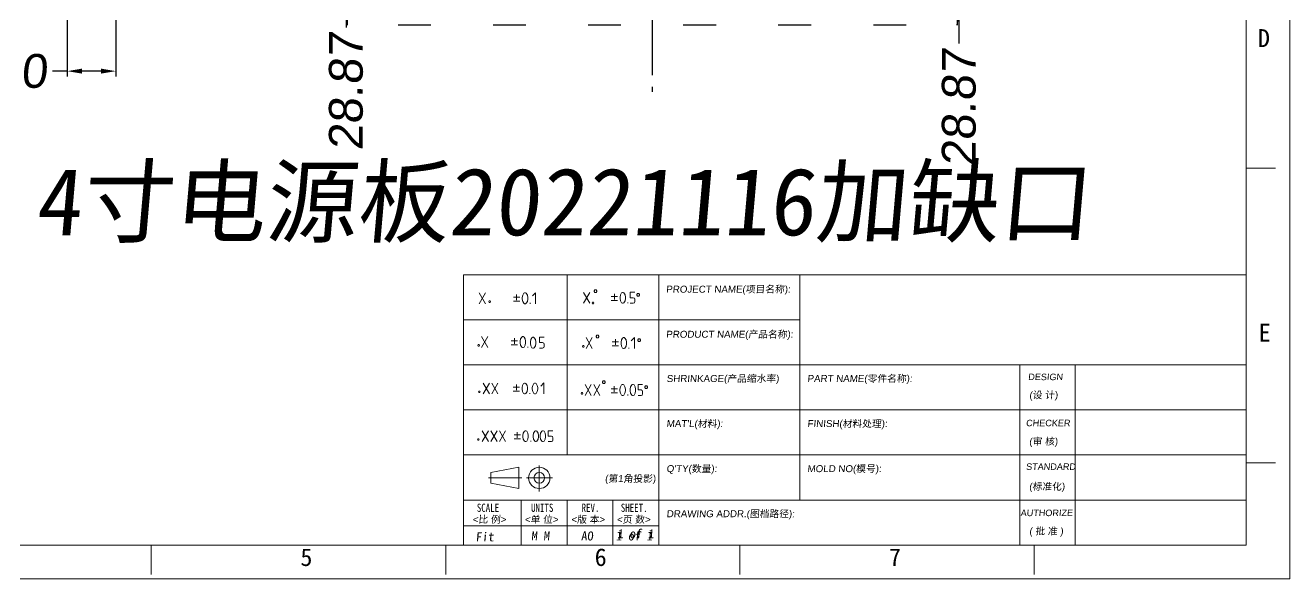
# Model space of a CAD drawing. Extents: x -144 to 4730, y -3845 to 502.
# Drawn here: x 1042.2 to 1161.9, y -3281.2 to -3228.9 of the extents above; entities that cross this region are included whole.
import ezdxf

# ---------------------------------------------------------------- set-up
doc = ezdxf.new("R2010")
doc.units = 0
doc.header["$LTSCALE"] = 15
doc.header["$MEASUREMENT"] = 0
doc.linetypes.add('CENTER', pattern=[0.6, 0.375, -0.075, 0.075, -0.075])
doc.layers.get('0').update_dxf_attribs({"linetype": 'CONTINUOUS'})
doc.layers.get('Defpoints').update_dxf_attribs({"linetype": 'CONTINUOUS'})
doc.layers.add('ce', color=1, linetype='CENTER', lineweight=5)
doc.layers.add('轮廊线', color=7, linetype='CONTINUOUS', lineweight=13)
doc.styles.get("Standard").update_dxf_attribs({"font": 'txt', "width": 0.8})
doc.styles.add('文字', font='宋体.ttf', dxfattribs={"oblique": 5})
doc.styles.add('标准', font='arial.ttf', dxfattribs={"oblique": 5})
doc.dimstyles.new('MSTD', dxfattribs={"dimtxt": 3.2, "dimasz": 1.4, "dimexe": 0.5, "dimexo": 0.5, "dimgap": 0.5, "dimtad": 0, "dimzin": 1, "dimdsep": 46, "dimtxsty": '标准', "dimcen": 0, "dimclrd": 5, "dimclre": 5, "dimclrt": 3, "dimadec": 1, "dimazin": 2, "dimtfac": 0.5, "dimtmove": 0, "dimatfit": 3, "dimfxl": 0, "dimlwd": -1, "dimarcsym": 0})

# ---------------------------------------------------------------- blocks, each defined once
blk = doc.blocks.new('A4h')
at = {"layer": '轮廊线', "color": 7, "lineweight": 13}
for p, q in [((0, 0), (0, 175.72)), ((-4.81, 3.71), (-4.81, 172.01)), ((-4.81, 45.32), (-1.56, 45.32)), ((-4.81, 37.06), (-4.81, 33.16)), ((-4.81, 12.8), (-1.56, 12.8)), ((-252.81, 3.71), (-4.81, 3.71)), ((-125.77, 3.71), (-125.77, 0.45)), ((-93.25, 3.71), (-93.25, 0.45)), ((-60.74, 3.71), (-60.74, 0.45)), ((-28.22, 3.71), (-28.22, 0.45)), ((0, 0), (-257.52, 0))]:
    blk.add_line(p, q, dxfattribs=at)
at = {"layer": '轮廊线', "color": 7}
for s, height, p in [('D', 1.98, (-3.53, 58.67)), ('E', 1.98, (-3.44, 26.16)), ('5', 1.95, (-109.3, 1.4)), ('6', 1.95, (-76.79, 1.4)), ('7', 1.95, (-44.27, 1.4))]:
    blk.add_text(s, height=height, dxfattribs=at).set_placement(p)
blk = doc.blocks.new('*D31')
at = {"color": 5, "lineweight": -2}
for p, q in [((1050.73, -3225.87), (1050.73, -3233.7)), ((1046.13, -3228.35), (1046.13, -3233.7))]:
    blk.add_line(p, q, dxfattribs=at)
at = {"color": 5}
for p, q in [((1046.13, -3233.2), (1044.73, -3233.2)), ((1049.33, -3233.2), (1047.53, -3233.2))]:
    blk.add_line(p, q, dxfattribs=at)
for points in [[(1047.53, -3232.96), (1047.53, -3233.43), (1046.13, -3233.2)], [(1049.33, -3232.96), (1049.33, -3233.43), (1050.73, -3233.2)]]:
    blk.add_solid(points, dxfattribs=at)
at = {"layer": 'Defpoints', "color": 0}
for p in [(1050.73, -3225.37), (1046.13, -3227.85), (1046.13, -3233.2)]:
    blk.add_point(p, dxfattribs=at)
at = {"color": 3, "insert": (1039.87, -3233.2), "char_height": 3.2, "attachment_point": 5, "style": '标准'}
blk.add_mtext('4.60', dxfattribs=at)
blk = doc.blocks.new('*D37')
at = {"color": 5, "lineweight": -2}
for p, q in [((1130.38, -3226.54), (1130.38, -3228.84)), ((1130.38, -3228.84), (1130.56, -3227.79)), ((1130.56, -3227.79), (1130.56, -3230.59))]:
    blk.add_line(p, q, dxfattribs=at)
at = {"layer": 'Defpoints', "color": 0}
for p in [(1101.51, -3199.73), (1130.38, -3226.04), (1130.56, -3230.59)]:
    blk.add_point(p, dxfattribs=at)
at = {"color": 3, "insert": (1130.56, -3236.67), "char_height": 3.2, "attachment_point": 5, "rotation": 90, "style": '标准'}
blk.add_mtext('28.87', dxfattribs=at)
blk = doc.blocks.new('*D38')
at = {"color": 5, "lineweight": -2}
for p, q in [((1072.64, -3228.84), (1072.53, -3226.26)), ((1072.53, -3226.26), (1072.53, -3229.06)), ((1072.64, -3226.54), (1072.64, -3228.84))]:
    blk.add_line(p, q, dxfattribs=at)
at = {"layer": 'Defpoints', "color": 0}
for p in [(1101.51, -3199.73), (1072.64, -3226.04), (1072.53, -3229.06)]:
    blk.add_point(p, dxfattribs=at)
at = {"color": 3, "insert": (1072.53, -3235.13), "char_height": 3.2, "attachment_point": 5, "rotation": 90, "style": '标准'}
blk.add_mtext('28.87', dxfattribs=at)

msp = doc.modelspace()

# ---------------------------------------------------------------- linework, layer by layer
at = {"color": 1, "linetype": 'CENTER'}
msp.add_line((1101.506, -3164.943), (1101.506, -3235.146), dxfattribs=at)
at = {"color": 7, "linetype": 'Continuous'}
for p, q in [((1080.555, -3228.863), (1077.455, -3228.863)), ((1089.555, -3228.863), (1086.455, -3228.863)), ((1098.555, -3228.863), (1095.455, -3228.863)), ((1107.555, -3228.863), (1104.455, -3228.863)), ((1116.555, -3228.863), (1113.455, -3228.863)), ((1125.555, -3228.863), (1122.455, -3228.863))]:
    msp.add_line(p, q, dxfattribs=at)
at = {"layer": 'ce', "lineweight": 0}
for p, q in [((1090.826, -3272.957), (1090.826, -3270.499)), ((1090.826, -3272.957), (1090.826, -3270.499)), ((1086.005, -3271.664), (1089.164, -3271.664)), ((1086.005, -3271.664), (1089.164, -3271.664)), ((1089.616, -3271.664), (1092.083, -3271.664)), ((1089.616, -3271.664), (1092.083, -3271.664))]:
    msp.add_line(p, q, dxfattribs=at)
at = {"layer": '轮廊线', "color": 7, "linetype": 'Continuous', "lineweight": 9}
for p, q in [((1083.66, -3252.449), (1083.66, -3278.024)), ((1083.66, -3252.449), (1157.748, -3252.449)), ((1083.66, -3252.449), (1083.66, -3278.024)), ((1083.66, -3252.449), (1157.748, -3252.449)), ((1093.449, -3252.449), (1093.449, -3269.499)), ((1093.449, -3252.449), (1093.449, -3269.499)), ((1102.154, -3252.449), (1102.154, -3278.024)), ((1102.154, -3252.449), (1102.154, -3278.024)), ((1115.491, -3252.449), (1115.491, -3273.761)), ((1115.491, -3252.449), (1115.491, -3273.761)), ((1083.66, -3256.711), (1115.491, -3256.711)), ((1083.66, -3256.711), (1115.491, -3256.711)), ((1083.66, -3260.974), (1157.748, -3260.974)), ((1083.66, -3260.974), (1157.748, -3260.974)), ((1136.325, -3260.974), (1136.325, -3278.024)), ((1136.325, -3260.974), (1136.325, -3278.024)), ((1141.563, -3260.974), (1141.563, -3278.024)), ((1141.563, -3260.974), (1141.563, -3278.024)), ((1083.66, -3265.236), (1157.748, -3265.236)), ((1083.66, -3265.236), (1157.748, -3265.236)), ((1083.66, -3269.499), (1157.748, -3269.499)), ((1083.66, -3269.499), (1157.748, -3269.499)), ((1088.896, -3270.655), (1086.226, -3271.16)), ((1088.896, -3270.655), (1086.226, -3271.16)), ((1086.226, -3271.16), (1086.226, -3271.664)), ((1086.226, -3271.16), (1086.226, -3271.664)), ((1086.226, -3272.169), (1086.226, -3271.664)), ((1086.226, -3272.169), (1086.226, -3271.664)), ((1088.896, -3270.655), (1088.896, -3271.664)), ((1088.896, -3270.655), (1088.896, -3271.664)), ((1088.896, -3272.674), (1088.896, -3271.664)), ((1088.896, -3272.674), (1088.896, -3271.664)), ((1088.896, -3272.674), (1086.226, -3272.169)), ((1088.896, -3272.674), (1086.226, -3272.169)), ((1083.66, -3273.761), (1157.748, -3273.761)), ((1083.66, -3273.761), (1157.748, -3273.761)), ((1089.096, -3273.761), (1089.096, -3278.024)), ((1089.096, -3273.761), (1089.096, -3278.024)), ((1093.449, -3273.761), (1093.449, -3278.024)), ((1093.449, -3273.761), (1093.449, -3278.024)), ((1097.802, -3273.761), (1097.802, -3278.024)), ((1097.802, -3273.761), (1097.802, -3278.024)), ((1102.154, -3276.2), (1083.66, -3276.2)), ((1102.154, -3276.2), (1083.66, -3276.2))]:
    msp.add_line(p, q, dxfattribs=at)
at = {"layer": '轮廊线', "color": 3, "lineweight": 9}
for p, q in [((1085.133, -3254.169), (1085.717, -3255.193)), ((1085.133, -3255.193), (1085.717, -3254.169)), ((1085.133, -3254.169), (1085.717, -3255.193)), ((1085.133, -3255.193), (1085.717, -3254.169)), ((1086.041, -3254.988), (1086.073, -3254.925)), ((1086.041, -3254.988), (1086.073, -3254.925)), ((1086.073, -3254.925), (1086.167, -3254.925)), ((1086.073, -3254.925), (1086.167, -3254.925)), ((1086.167, -3254.925), (1086.198, -3254.988)), ((1086.167, -3254.925), (1086.198, -3254.988)), ((1088.381, -3254.563), (1088.98, -3254.563)), ((1088.381, -3254.563), (1088.98, -3254.563)), ((1088.381, -3254.941), (1088.98, -3254.941)), ((1088.381, -3254.941), (1088.98, -3254.941)), ((1088.68, -3254.311), (1088.68, -3254.846)), ((1088.68, -3254.311), (1088.68, -3254.846)), ((1089.255, -3254.389), (1089.218, -3254.608)), ((1089.255, -3254.389), (1089.218, -3254.608)), ((1089.218, -3254.608), (1089.218, -3254.754)), ((1089.218, -3254.608), (1089.218, -3254.754)), ((1089.218, -3254.754), (1089.255, -3254.973)), ((1089.218, -3254.754), (1089.255, -3254.973)), ((1089.364, -3254.206), (1089.255, -3254.389)), ((1089.364, -3254.206), (1089.255, -3254.389)), ((1089.437, -3254.169), (1089.364, -3254.206)), ((1089.437, -3254.169), (1089.364, -3254.206)), ((1089.51, -3254.169), (1089.437, -3254.169)), ((1089.51, -3254.169), (1089.437, -3254.169)), ((1089.583, -3254.206), (1089.51, -3254.169)), ((1089.583, -3254.206), (1089.51, -3254.169)), ((1089.693, -3254.389), (1089.583, -3254.206)), ((1089.693, -3254.389), (1089.583, -3254.206)), ((1089.73, -3254.608), (1089.693, -3254.389)), ((1089.73, -3254.608), (1089.693, -3254.389)), ((1089.693, -3254.973), (1089.73, -3254.754)), ((1089.693, -3254.973), (1089.73, -3254.754)), ((1089.73, -3254.754), (1089.73, -3254.608)), ((1089.73, -3254.754), (1089.73, -3254.608)), ((1090.481, -3254.169), (1090.189, -3254.462)), ((1090.481, -3254.169), (1090.189, -3254.462)), ((1090.481, -3255.193), (1090.481, -3254.169)), ((1090.481, -3255.193), (1090.481, -3254.169)), ((1095.019, -3254.131), (1095.604, -3255.154)), ((1095.019, -3255.154), (1095.604, -3254.131)), ((1095.019, -3254.131), (1095.604, -3255.154)), ((1095.019, -3255.154), (1095.604, -3254.131)), ((1096.021, -3253.978), (1096.084, -3253.883)), ((1096.021, -3253.978), (1096.084, -3253.883)), ((1096.021, -3254.041), (1096.021, -3253.978)), ((1096.021, -3254.041), (1096.021, -3253.978)), ((1096.084, -3254.135), (1096.021, -3254.041)), ((1096.084, -3254.135), (1096.021, -3254.041)), ((1096.084, -3253.883), (1096.21, -3253.883)), ((1096.084, -3253.883), (1096.21, -3253.883)), ((1096.21, -3254.135), (1096.084, -3254.135)), ((1096.21, -3254.135), (1096.084, -3254.135)), ((1096.21, -3253.883), (1096.273, -3253.978)), ((1096.21, -3253.883), (1096.273, -3253.978)), ((1096.273, -3254.041), (1096.21, -3254.135)), ((1096.273, -3254.041), (1096.21, -3254.135)), ((1096.273, -3253.978), (1096.273, -3254.041)), ((1096.273, -3253.978), (1096.273, -3254.041)), ((1097.639, -3254.524), (1098.237, -3254.524)), ((1097.639, -3254.524), (1098.237, -3254.524)), ((1097.639, -3254.902), (1098.237, -3254.902)), ((1097.639, -3254.902), (1098.237, -3254.902)), ((1097.938, -3254.272), (1097.938, -3254.807)), ((1097.938, -3254.272), (1097.938, -3254.807)), ((1098.512, -3254.35), (1098.476, -3254.569)), ((1098.512, -3254.35), (1098.476, -3254.569)), ((1098.476, -3254.569), (1098.476, -3254.715)), ((1098.476, -3254.569), (1098.476, -3254.715)), ((1098.476, -3254.715), (1098.512, -3254.934)), ((1098.476, -3254.715), (1098.512, -3254.934)), ((1098.622, -3254.167), (1098.512, -3254.35)), ((1098.622, -3254.167), (1098.512, -3254.35)), ((1098.512, -3254.934), (1098.622, -3255.117)), ((1098.512, -3254.934), (1098.622, -3255.117)), ((1098.695, -3254.131), (1098.622, -3254.167)), ((1098.695, -3254.131), (1098.622, -3254.167)), ((1098.768, -3254.131), (1098.695, -3254.131)), ((1098.768, -3254.131), (1098.695, -3254.131)), ((1098.841, -3254.167), (1098.768, -3254.131)), ((1098.841, -3254.167), (1098.768, -3254.131)), ((1098.951, -3254.35), (1098.841, -3254.167)), ((1098.951, -3254.35), (1098.841, -3254.167)), ((1098.841, -3255.117), (1098.951, -3254.934)), ((1098.841, -3255.117), (1098.951, -3254.934)), ((1098.988, -3254.569), (1098.951, -3254.35)), ((1098.988, -3254.569), (1098.951, -3254.35)), ((1098.951, -3254.934), (1098.988, -3254.715)), ((1098.951, -3254.934), (1098.988, -3254.715)), ((1098.988, -3254.715), (1098.988, -3254.569)), ((1098.988, -3254.715), (1098.988, -3254.569)), ((1099.429, -3254.112), (1099.867, -3254.112)), ((1099.429, -3254.623), (1099.429, -3254.112)), ((1099.429, -3254.112), (1099.867, -3254.112)), ((1099.429, -3254.623), (1099.429, -3254.112)), ((1099.721, -3254.623), (1099.429, -3254.623)), ((1099.721, -3254.623), (1099.429, -3254.623)), ((1099.831, -3254.66), (1099.721, -3254.623)), ((1099.831, -3254.66), (1099.721, -3254.623)), ((1099.867, -3254.769), (1099.831, -3254.66)), ((1099.867, -3254.769), (1099.831, -3254.66)), ((1099.867, -3254.989), (1099.867, -3254.769)), ((1099.867, -3254.989), (1099.867, -3254.769)), ((1100.063, -3254.335), (1100.126, -3254.241)), ((1100.063, -3254.335), (1100.126, -3254.241)), ((1100.063, -3254.398), (1100.063, -3254.335)), ((1100.063, -3254.398), (1100.063, -3254.335)), ((1100.126, -3254.493), (1100.063, -3254.398)), ((1100.126, -3254.493), (1100.063, -3254.398)), ((1100.126, -3254.241), (1100.252, -3254.241)), ((1100.126, -3254.241), (1100.252, -3254.241)), ((1100.252, -3254.493), (1100.126, -3254.493)), ((1100.252, -3254.493), (1100.126, -3254.493)), ((1100.252, -3254.241), (1100.315, -3254.335)), ((1100.252, -3254.241), (1100.315, -3254.335)), ((1100.315, -3254.398), (1100.252, -3254.493)), ((1100.315, -3254.398), (1100.252, -3254.493)), ((1100.315, -3254.335), (1100.315, -3254.398)), ((1100.315, -3254.335), (1100.315, -3254.398)), ((1086.073, -3255.067), (1086.041, -3254.988)), ((1086.073, -3255.067), (1086.041, -3254.988)), ((1086.167, -3255.067), (1086.073, -3255.067)), ((1086.167, -3255.067), (1086.073, -3255.067)), ((1086.198, -3254.988), (1086.167, -3255.067)), ((1086.198, -3254.988), (1086.167, -3255.067)), ((1089.255, -3254.973), (1089.364, -3255.156)), ((1089.255, -3254.973), (1089.364, -3255.156)), ((1089.364, -3255.156), (1089.437, -3255.193)), ((1089.364, -3255.156), (1089.437, -3255.193)), ((1089.437, -3255.193), (1089.51, -3255.193)), ((1089.437, -3255.193), (1089.51, -3255.193)), ((1089.51, -3255.193), (1089.583, -3255.156)), ((1089.51, -3255.193), (1089.583, -3255.156)), ((1089.583, -3255.156), (1089.693, -3254.973)), ((1089.583, -3255.156), (1089.693, -3254.973)), ((1089.959, -3255.193), (1089.959, -3255.119)), ((1089.959, -3255.193), (1089.959, -3255.119)), ((1095.831, -3255.12), (1095.862, -3255.057)), ((1095.831, -3255.12), (1095.862, -3255.057)), ((1095.862, -3255.198), (1095.831, -3255.12)), ((1095.862, -3255.198), (1095.831, -3255.12)), ((1095.862, -3255.057), (1095.957, -3255.057)), ((1095.862, -3255.057), (1095.957, -3255.057)), ((1095.957, -3255.198), (1095.862, -3255.198)), ((1095.957, -3255.198), (1095.862, -3255.198)), ((1095.957, -3255.057), (1095.988, -3255.12)), ((1095.957, -3255.057), (1095.988, -3255.12)), ((1095.988, -3255.12), (1095.957, -3255.198)), ((1095.988, -3255.12), (1095.957, -3255.198)), ((1098.622, -3255.117), (1098.695, -3255.154)), ((1098.622, -3255.117), (1098.695, -3255.154)), ((1098.695, -3255.154), (1098.768, -3255.154)), ((1098.695, -3255.154), (1098.768, -3255.154)), ((1098.768, -3255.154), (1098.841, -3255.117)), ((1098.768, -3255.154), (1098.841, -3255.117)), ((1099.217, -3255.154), (1099.217, -3255.081)), ((1099.217, -3255.154), (1099.217, -3255.081)), ((1099.429, -3255.135), (1099.721, -3255.135)), ((1099.429, -3255.135), (1099.721, -3255.135)), ((1099.721, -3255.135), (1099.831, -3255.098)), ((1099.721, -3255.135), (1099.831, -3255.098)), ((1099.831, -3255.098), (1099.867, -3254.989)), ((1099.831, -3255.098), (1099.867, -3254.989)), ((1085.363, -3258.308), (1085.948, -3259.331)), ((1085.363, -3259.331), (1085.948, -3258.308)), ((1085.363, -3258.308), (1085.948, -3259.331)), ((1085.363, -3259.331), (1085.948, -3258.308)), ((1088.474, -3258.45), (1088.474, -3258.985)), ((1088.474, -3258.45), (1088.474, -3258.985)), ((1089.048, -3258.527), (1089.012, -3258.746)), ((1089.048, -3258.527), (1089.012, -3258.746)), ((1089.158, -3258.345), (1089.048, -3258.527)), ((1089.158, -3258.345), (1089.048, -3258.527)), ((1089.231, -3258.308), (1089.158, -3258.345)), ((1089.231, -3258.308), (1089.158, -3258.345)), ((1089.304, -3258.308), (1089.231, -3258.308)), ((1089.304, -3258.308), (1089.231, -3258.308)), ((1089.377, -3258.345), (1089.304, -3258.308)), ((1089.377, -3258.345), (1089.304, -3258.308)), ((1089.487, -3258.527), (1089.377, -3258.345)), ((1089.487, -3258.527), (1089.377, -3258.345)), ((1089.523, -3258.746), (1089.487, -3258.527)), ((1089.523, -3258.746), (1089.487, -3258.527)), ((1090.132, -3258.41), (1090.022, -3258.592)), ((1090.132, -3258.41), (1090.022, -3258.592)), ((1090.205, -3258.373), (1090.132, -3258.41)), ((1090.205, -3258.373), (1090.132, -3258.41)), ((1090.278, -3258.373), (1090.205, -3258.373)), ((1090.278, -3258.373), (1090.205, -3258.373)), ((1090.351, -3258.41), (1090.278, -3258.373)), ((1090.351, -3258.41), (1090.278, -3258.373)), ((1090.461, -3258.592), (1090.351, -3258.41)), ((1090.461, -3258.592), (1090.351, -3258.41)), ((1090.847, -3258.363), (1091.286, -3258.363)), ((1090.847, -3258.875), (1090.847, -3258.363)), ((1090.847, -3258.363), (1091.286, -3258.363)), ((1090.847, -3258.875), (1090.847, -3258.363)), ((1095.249, -3258.403), (1095.833, -3259.426)), ((1095.249, -3259.426), (1095.833, -3258.403)), ((1095.249, -3258.403), (1095.833, -3259.426)), ((1095.249, -3259.426), (1095.833, -3258.403)), ((1095.249, -3258.403), (1095.833, -3259.426)), ((1095.249, -3259.426), (1095.833, -3258.403)), ((1095.249, -3258.403), (1095.833, -3259.426)), ((1095.249, -3259.426), (1095.833, -3258.403)), ((1096.2, -3258.278), (1096.263, -3258.184)), ((1096.2, -3258.278), (1096.263, -3258.184)), ((1096.2, -3258.341), (1096.2, -3258.278)), ((1096.2, -3258.341), (1096.2, -3258.278)), ((1096.263, -3258.436), (1096.2, -3258.341)), ((1096.263, -3258.436), (1096.2, -3258.341)), ((1096.263, -3258.184), (1096.389, -3258.184)), ((1096.263, -3258.184), (1096.389, -3258.184)), ((1096.389, -3258.436), (1096.263, -3258.436)), ((1096.389, -3258.436), (1096.263, -3258.436)), ((1096.389, -3258.184), (1096.452, -3258.278)), ((1096.389, -3258.184), (1096.452, -3258.278)), ((1096.452, -3258.341), (1096.389, -3258.436)), ((1096.452, -3258.341), (1096.389, -3258.436)), ((1096.452, -3258.278), (1096.452, -3258.341)), ((1096.452, -3258.278), (1096.452, -3258.341)), ((1098.028, -3258.544), (1098.028, -3259.079)), ((1098.028, -3258.544), (1098.028, -3259.079)), ((1098.028, -3258.544), (1098.028, -3259.079)), ((1098.028, -3258.544), (1098.028, -3259.079)), ((1098.712, -3258.439), (1098.602, -3258.622)), ((1098.712, -3258.439), (1098.602, -3258.622)), ((1098.712, -3258.439), (1098.602, -3258.622)), ((1098.712, -3258.439), (1098.602, -3258.622)), ((1098.785, -3258.403), (1098.712, -3258.439)), ((1098.785, -3258.403), (1098.712, -3258.439)), ((1098.785, -3258.403), (1098.712, -3258.439)), ((1098.785, -3258.403), (1098.712, -3258.439)), ((1098.858, -3258.403), (1098.785, -3258.403)), ((1098.858, -3258.403), (1098.785, -3258.403)), ((1098.858, -3258.403), (1098.785, -3258.403)), ((1098.858, -3258.403), (1098.785, -3258.403)), ((1098.931, -3258.439), (1098.858, -3258.403)), ((1098.931, -3258.439), (1098.858, -3258.403)), ((1098.931, -3258.439), (1098.858, -3258.403)), ((1098.931, -3258.439), (1098.858, -3258.403)), ((1099.041, -3258.622), (1098.931, -3258.439)), ((1099.041, -3258.622), (1098.931, -3258.439)), ((1099.041, -3258.622), (1098.931, -3258.439)), ((1099.041, -3258.622), (1098.931, -3258.439)), ((1099.829, -3258.403), (1099.536, -3258.695)), ((1099.829, -3258.403), (1099.536, -3258.695)), ((1099.829, -3258.403), (1099.536, -3258.695)), ((1099.829, -3258.403), (1099.536, -3258.695)), ((1099.829, -3259.426), (1099.829, -3258.403)), ((1099.829, -3259.426), (1099.829, -3258.403)), ((1099.829, -3259.426), (1099.829, -3258.403)), ((1099.829, -3259.426), (1099.829, -3258.403)), ((1100.152, -3258.607), (1100.215, -3258.513)), ((1100.152, -3258.607), (1100.215, -3258.513)), ((1100.152, -3258.607), (1100.215, -3258.513)), ((1100.152, -3258.607), (1100.215, -3258.513)), ((1100.215, -3258.513), (1100.341, -3258.513)), ((1100.215, -3258.513), (1100.341, -3258.513)), ((1100.215, -3258.513), (1100.341, -3258.513)), ((1100.215, -3258.513), (1100.341, -3258.513)), ((1100.341, -3258.513), (1100.404, -3258.607)), ((1100.341, -3258.513), (1100.404, -3258.607)), ((1100.341, -3258.513), (1100.404, -3258.607)), ((1100.341, -3258.513), (1100.404, -3258.607)), ((1085.021, -3259.126), (1085.052, -3259.064)), ((1085.021, -3259.126), (1085.052, -3259.064)), ((1085.052, -3259.205), (1085.021, -3259.126)), ((1085.052, -3259.205), (1085.021, -3259.126)), ((1085.052, -3259.064), (1085.147, -3259.064)), ((1085.052, -3259.064), (1085.147, -3259.064)), ((1085.147, -3259.205), (1085.052, -3259.205)), ((1085.147, -3259.205), (1085.052, -3259.205)), ((1085.147, -3259.064), (1085.178, -3259.126)), ((1085.147, -3259.064), (1085.178, -3259.126)), ((1085.178, -3259.126), (1085.147, -3259.205)), ((1085.178, -3259.126), (1085.147, -3259.205)), ((1088.175, -3258.701), (1088.773, -3258.701)), ((1088.175, -3258.701), (1088.773, -3258.701)), ((1088.175, -3259.079), (1088.773, -3259.079)), ((1088.175, -3259.079), (1088.773, -3259.079)), ((1089.012, -3258.746), (1089.012, -3258.893)), ((1089.012, -3258.746), (1089.012, -3258.893)), ((1089.012, -3258.893), (1089.048, -3259.112)), ((1089.012, -3258.893), (1089.048, -3259.112)), ((1089.048, -3259.112), (1089.158, -3259.295)), ((1089.048, -3259.112), (1089.158, -3259.295)), ((1089.158, -3259.295), (1089.231, -3259.331)), ((1089.158, -3259.295), (1089.231, -3259.331)), ((1089.231, -3259.331), (1089.304, -3259.331)), ((1089.231, -3259.331), (1089.304, -3259.331)), ((1089.304, -3259.331), (1089.377, -3259.295)), ((1089.304, -3259.331), (1089.377, -3259.295)), ((1089.377, -3259.295), (1089.487, -3259.112)), ((1089.377, -3259.295), (1089.487, -3259.112)), ((1089.487, -3259.112), (1089.523, -3258.893)), ((1089.487, -3259.112), (1089.523, -3258.893)), ((1089.523, -3258.893), (1089.523, -3258.746)), ((1089.523, -3258.893), (1089.523, -3258.746)), ((1089.753, -3259.331), (1089.753, -3259.258)), ((1089.753, -3259.331), (1089.753, -3259.258)), ((1090.022, -3258.592), (1089.986, -3258.812)), ((1090.022, -3258.592), (1089.986, -3258.812)), ((1089.986, -3258.812), (1089.986, -3258.958)), ((1089.986, -3258.812), (1089.986, -3258.958)), ((1089.986, -3258.958), (1090.022, -3259.177)), ((1089.986, -3258.958), (1090.022, -3259.177)), ((1090.022, -3259.177), (1090.132, -3259.36)), ((1090.022, -3259.177), (1090.132, -3259.36)), ((1090.132, -3259.36), (1090.205, -3259.396)), ((1090.132, -3259.36), (1090.205, -3259.396)), ((1090.205, -3259.396), (1090.278, -3259.396)), ((1090.205, -3259.396), (1090.278, -3259.396)), ((1090.278, -3259.396), (1090.351, -3259.36)), ((1090.278, -3259.396), (1090.351, -3259.36)), ((1090.351, -3259.36), (1090.461, -3259.177)), ((1090.351, -3259.36), (1090.461, -3259.177)), ((1090.497, -3258.812), (1090.461, -3258.592)), ((1090.497, -3258.812), (1090.461, -3258.592)), ((1090.461, -3259.177), (1090.497, -3258.958)), ((1090.461, -3259.177), (1090.497, -3258.958)), ((1090.497, -3258.958), (1090.497, -3258.812)), ((1090.497, -3258.958), (1090.497, -3258.812)), ((1091.14, -3258.875), (1090.847, -3258.875)), ((1091.14, -3258.875), (1090.847, -3258.875)), ((1090.847, -3259.386), (1091.14, -3259.386)), ((1090.847, -3259.386), (1091.14, -3259.386)), ((1091.249, -3258.911), (1091.14, -3258.875)), ((1091.249, -3258.911), (1091.14, -3258.875)), ((1091.14, -3259.386), (1091.249, -3259.35)), ((1091.14, -3259.386), (1091.249, -3259.35)), ((1091.286, -3259.021), (1091.249, -3258.911)), ((1091.286, -3259.021), (1091.249, -3258.911)), ((1091.249, -3259.35), (1091.286, -3259.24)), ((1091.249, -3259.35), (1091.286, -3259.24)), ((1091.286, -3259.24), (1091.286, -3259.021)), ((1091.286, -3259.24), (1091.286, -3259.021)), ((1094.909, -3259.221), (1094.94, -3259.158)), ((1094.909, -3259.221), (1094.94, -3259.158)), ((1094.909, -3259.221), (1094.94, -3259.158)), ((1094.909, -3259.221), (1094.94, -3259.158)), ((1094.94, -3259.3), (1094.909, -3259.221)), ((1094.94, -3259.3), (1094.909, -3259.221)), ((1094.94, -3259.3), (1094.909, -3259.221)), ((1094.94, -3259.3), (1094.909, -3259.221)), ((1094.94, -3259.158), (1095.035, -3259.158)), ((1094.94, -3259.158), (1095.035, -3259.158)), ((1094.94, -3259.158), (1095.035, -3259.158)), ((1094.94, -3259.158), (1095.035, -3259.158)), ((1095.035, -3259.3), (1094.94, -3259.3)), ((1095.035, -3259.3), (1094.94, -3259.3)), ((1095.035, -3259.3), (1094.94, -3259.3)), ((1095.035, -3259.3), (1094.94, -3259.3)), ((1095.035, -3259.158), (1095.066, -3259.221)), ((1095.035, -3259.158), (1095.066, -3259.221)), ((1095.035, -3259.158), (1095.066, -3259.221)), ((1095.035, -3259.158), (1095.066, -3259.221)), ((1095.066, -3259.221), (1095.035, -3259.3)), ((1095.066, -3259.221), (1095.035, -3259.3)), ((1095.066, -3259.221), (1095.035, -3259.3)), ((1095.066, -3259.221), (1095.035, -3259.3)), ((1097.729, -3258.796), (1098.327, -3258.796)), ((1097.729, -3258.796), (1098.327, -3258.796)), ((1097.729, -3258.796), (1098.327, -3258.796)), ((1097.729, -3258.796), (1098.327, -3258.796)), ((1097.729, -3259.174), (1098.327, -3259.174)), ((1097.729, -3259.174), (1098.327, -3259.174)), ((1097.729, -3259.174), (1098.327, -3259.174)), ((1097.729, -3259.174), (1098.327, -3259.174)), ((1098.602, -3258.622), (1098.566, -3258.841)), ((1098.602, -3258.622), (1098.566, -3258.841)), ((1098.602, -3258.622), (1098.566, -3258.841)), ((1098.602, -3258.622), (1098.566, -3258.841)), ((1098.566, -3258.841), (1098.566, -3258.987)), ((1098.566, -3258.841), (1098.566, -3258.987)), ((1098.566, -3258.841), (1098.566, -3258.987)), ((1098.566, -3258.841), (1098.566, -3258.987)), ((1098.566, -3258.987), (1098.602, -3259.206)), ((1098.566, -3258.987), (1098.602, -3259.206)), ((1098.566, -3258.987), (1098.602, -3259.206)), ((1098.566, -3258.987), (1098.602, -3259.206)), ((1098.602, -3259.206), (1098.712, -3259.389)), ((1098.602, -3259.206), (1098.712, -3259.389)), ((1098.602, -3259.206), (1098.712, -3259.389)), ((1098.602, -3259.206), (1098.712, -3259.389)), ((1098.712, -3259.389), (1098.785, -3259.426)), ((1098.712, -3259.389), (1098.785, -3259.426)), ((1098.712, -3259.389), (1098.785, -3259.426)), ((1098.712, -3259.389), (1098.785, -3259.426)), ((1098.785, -3259.426), (1098.858, -3259.426)), ((1098.785, -3259.426), (1098.858, -3259.426)), ((1098.785, -3259.426), (1098.858, -3259.426)), ((1098.785, -3259.426), (1098.858, -3259.426)), ((1098.858, -3259.426), (1098.931, -3259.389)), ((1098.858, -3259.426), (1098.931, -3259.389)), ((1098.858, -3259.426), (1098.931, -3259.389)), ((1098.858, -3259.426), (1098.931, -3259.389)), ((1098.931, -3259.389), (1099.041, -3259.206)), ((1098.931, -3259.389), (1099.041, -3259.206)), ((1098.931, -3259.389), (1099.041, -3259.206)), ((1098.931, -3259.389), (1099.041, -3259.206)), ((1099.077, -3258.841), (1099.041, -3258.622)), ((1099.077, -3258.841), (1099.041, -3258.622)), ((1099.077, -3258.841), (1099.041, -3258.622)), ((1099.077, -3258.841), (1099.041, -3258.622)), ((1099.041, -3259.206), (1099.077, -3258.987)), ((1099.041, -3259.206), (1099.077, -3258.987)), ((1099.041, -3259.206), (1099.077, -3258.987)), ((1099.041, -3259.206), (1099.077, -3258.987)), ((1099.077, -3258.987), (1099.077, -3258.841)), ((1099.077, -3258.987), (1099.077, -3258.841)), ((1099.077, -3258.987), (1099.077, -3258.841)), ((1099.077, -3258.987), (1099.077, -3258.841)), ((1099.307, -3259.426), (1099.307, -3259.353)), ((1099.307, -3259.426), (1099.307, -3259.353)), ((1099.307, -3259.426), (1099.307, -3259.353)), ((1099.307, -3259.426), (1099.307, -3259.353)), ((1100.152, -3258.67), (1100.152, -3258.607)), ((1100.152, -3258.67), (1100.152, -3258.607)), ((1100.152, -3258.67), (1100.152, -3258.607)), ((1100.152, -3258.67), (1100.152, -3258.607)), ((1100.215, -3258.765), (1100.152, -3258.67)), ((1100.215, -3258.765), (1100.152, -3258.67)), ((1100.215, -3258.765), (1100.152, -3258.67)), ((1100.215, -3258.765), (1100.152, -3258.67)), ((1100.341, -3258.765), (1100.215, -3258.765)), ((1100.341, -3258.765), (1100.215, -3258.765)), ((1100.341, -3258.765), (1100.215, -3258.765)), ((1100.341, -3258.765), (1100.215, -3258.765)), ((1100.404, -3258.67), (1100.341, -3258.765)), ((1100.404, -3258.67), (1100.341, -3258.765)), ((1100.404, -3258.67), (1100.341, -3258.765)), ((1100.404, -3258.67), (1100.341, -3258.765)), ((1100.404, -3258.607), (1100.404, -3258.67)), ((1100.404, -3258.607), (1100.404, -3258.67)), ((1100.404, -3258.607), (1100.404, -3258.67)), ((1100.404, -3258.607), (1100.404, -3258.67)), ((1085.516, -3262.694), (1086.1, -3263.717)), ((1085.516, -3263.717), (1086.1, -3262.694)), ((1085.516, -3262.694), (1086.1, -3263.717)), ((1085.516, -3263.717), (1086.1, -3262.694)), ((1086.33, -3262.694), (1086.914, -3263.717)), ((1086.33, -3263.717), (1086.914, -3262.694)), ((1086.33, -3262.694), (1086.914, -3263.717)), ((1086.33, -3263.717), (1086.914, -3262.694)), ((1088.354, -3263.088), (1088.953, -3263.088)), ((1088.354, -3263.088), (1088.953, -3263.088)), ((1088.653, -3262.836), (1088.653, -3263.371)), ((1088.653, -3262.836), (1088.653, -3263.371)), ((1089.228, -3262.913), (1089.191, -3263.133)), ((1089.228, -3262.913), (1089.191, -3263.133)), ((1089.191, -3263.133), (1089.191, -3263.279)), ((1089.191, -3263.133), (1089.191, -3263.279)), ((1089.191, -3263.279), (1089.228, -3263.498)), ((1089.191, -3263.279), (1089.228, -3263.498)), ((1089.337, -3262.731), (1089.228, -3262.913)), ((1089.337, -3262.731), (1089.228, -3262.913)), ((1089.41, -3262.694), (1089.337, -3262.731)), ((1089.41, -3262.694), (1089.337, -3262.731)), ((1089.483, -3262.694), (1089.41, -3262.694)), ((1089.483, -3262.694), (1089.41, -3262.694)), ((1089.556, -3262.731), (1089.483, -3262.694)), ((1089.556, -3262.731), (1089.483, -3262.694)), ((1089.666, -3262.913), (1089.556, -3262.731)), ((1089.666, -3262.913), (1089.556, -3262.731)), ((1089.703, -3263.133), (1089.666, -3262.913)), ((1089.703, -3263.133), (1089.666, -3262.913)), ((1089.666, -3263.498), (1089.703, -3263.279)), ((1089.666, -3263.498), (1089.703, -3263.279)), ((1089.703, -3263.279), (1089.703, -3263.133)), ((1089.703, -3263.279), (1089.703, -3263.133)), ((1090.198, -3262.913), (1090.162, -3263.133)), ((1090.198, -3262.913), (1090.162, -3263.133)), ((1090.162, -3263.133), (1090.162, -3263.279)), ((1090.162, -3263.133), (1090.162, -3263.279)), ((1090.162, -3263.279), (1090.198, -3263.498)), ((1090.162, -3263.279), (1090.198, -3263.498)), ((1090.308, -3262.731), (1090.198, -3262.913)), ((1090.308, -3262.731), (1090.198, -3262.913)), ((1090.381, -3262.694), (1090.308, -3262.731)), ((1090.381, -3262.694), (1090.308, -3262.731)), ((1090.454, -3262.694), (1090.381, -3262.694)), ((1090.454, -3262.694), (1090.381, -3262.694)), ((1090.527, -3262.731), (1090.454, -3262.694)), ((1090.527, -3262.731), (1090.454, -3262.694)), ((1090.637, -3262.913), (1090.527, -3262.731)), ((1090.637, -3262.913), (1090.527, -3262.731)), ((1090.673, -3263.133), (1090.637, -3262.913)), ((1090.673, -3263.133), (1090.637, -3262.913)), ((1090.637, -3263.498), (1090.673, -3263.279)), ((1090.637, -3263.498), (1090.673, -3263.279)), ((1090.673, -3263.279), (1090.673, -3263.133)), ((1090.673, -3263.279), (1090.673, -3263.133)), ((1091.249, -3262.683), (1090.957, -3262.976)), ((1091.249, -3262.683), (1090.957, -3262.976)), ((1091.249, -3263.707), (1091.249, -3262.683)), ((1091.249, -3263.707), (1091.249, -3262.683)), ((1095.16, -3262.841), (1095.744, -3263.864)), ((1095.16, -3263.864), (1095.744, -3262.841)), ((1095.16, -3262.841), (1095.744, -3263.864)), ((1095.16, -3263.864), (1095.744, -3262.841)), ((1095.974, -3262.841), (1096.558, -3263.864)), ((1095.974, -3263.864), (1096.558, -3262.841)), ((1095.974, -3262.841), (1096.558, -3263.864)), ((1095.974, -3263.864), (1096.558, -3262.841)), ((1096.807, -3262.578), (1096.87, -3262.484)), ((1096.807, -3262.578), (1096.87, -3262.484)), ((1096.807, -3262.641), (1096.807, -3262.578)), ((1096.807, -3262.641), (1096.807, -3262.578)), ((1096.87, -3262.736), (1096.807, -3262.641)), ((1096.87, -3262.736), (1096.807, -3262.641)), ((1096.87, -3262.484), (1096.996, -3262.484)), ((1096.87, -3262.484), (1096.996, -3262.484)), ((1096.996, -3262.736), (1096.87, -3262.736)), ((1096.996, -3262.736), (1096.87, -3262.736)), ((1096.996, -3262.484), (1097.059, -3262.578)), ((1096.996, -3262.484), (1097.059, -3262.578)), ((1097.059, -3262.641), (1096.996, -3262.736)), ((1097.059, -3262.641), (1096.996, -3262.736)), ((1097.059, -3262.578), (1097.059, -3262.641)), ((1097.059, -3262.578), (1097.059, -3262.641)), ((1097.625, -3263.234), (1098.223, -3263.234)), ((1097.625, -3263.234), (1098.223, -3263.234)), ((1097.924, -3262.983), (1097.924, -3263.518)), ((1097.924, -3262.983), (1097.924, -3263.518)), ((1098.498, -3263.06), (1098.461, -3263.279)), ((1098.498, -3263.06), (1098.461, -3263.279)), ((1098.461, -3263.279), (1098.461, -3263.426)), ((1098.461, -3263.279), (1098.461, -3263.426)), ((1098.607, -3262.877), (1098.498, -3263.06)), ((1098.607, -3262.877), (1098.498, -3263.06)), ((1098.681, -3262.841), (1098.607, -3262.877)), ((1098.681, -3262.841), (1098.607, -3262.877)), ((1098.754, -3262.841), (1098.681, -3262.841)), ((1098.754, -3262.841), (1098.681, -3262.841)), ((1098.827, -3262.877), (1098.754, -3262.841)), ((1098.827, -3262.877), (1098.754, -3262.841)), ((1098.936, -3263.06), (1098.827, -3262.877)), ((1098.936, -3263.06), (1098.827, -3262.877)), ((1098.973, -3263.279), (1098.936, -3263.06)), ((1098.973, -3263.279), (1098.936, -3263.06)), ((1098.973, -3263.426), (1098.973, -3263.279)), ((1098.973, -3263.426), (1098.973, -3263.279)), ((1099.468, -3263.06), (1099.432, -3263.279)), ((1099.468, -3263.06), (1099.432, -3263.279)), ((1099.432, -3263.279), (1099.432, -3263.426)), ((1099.432, -3263.279), (1099.432, -3263.426)), ((1099.578, -3262.877), (1099.468, -3263.06)), ((1099.578, -3262.877), (1099.468, -3263.06)), ((1099.651, -3262.841), (1099.578, -3262.877)), ((1099.651, -3262.841), (1099.578, -3262.877)), ((1099.724, -3262.841), (1099.651, -3262.841)), ((1099.724, -3262.841), (1099.651, -3262.841)), ((1099.797, -3262.877), (1099.724, -3262.841)), ((1099.797, -3262.877), (1099.724, -3262.841)), ((1099.907, -3263.06), (1099.797, -3262.877)), ((1099.907, -3263.06), (1099.797, -3262.877)), ((1099.943, -3263.279), (1099.907, -3263.06)), ((1099.943, -3263.279), (1099.907, -3263.06)), ((1099.943, -3263.426), (1099.943, -3263.279)), ((1099.943, -3263.426), (1099.943, -3263.279)), ((1100.173, -3262.841), (1100.611, -3262.841)), ((1100.173, -3263.353), (1100.173, -3262.841)), ((1100.173, -3262.841), (1100.611, -3262.841)), ((1100.173, -3263.353), (1100.173, -3262.841)), ((1100.807, -3263.064), (1100.87, -3262.97)), ((1100.807, -3263.064), (1100.87, -3262.97)), ((1100.807, -3263.127), (1100.807, -3263.064)), ((1100.807, -3263.127), (1100.807, -3263.064)), ((1100.87, -3263.222), (1100.807, -3263.127)), ((1100.87, -3263.222), (1100.807, -3263.127)), ((1100.87, -3262.97), (1100.996, -3262.97)), ((1100.87, -3262.97), (1100.996, -3262.97)), ((1100.996, -3263.222), (1100.87, -3263.222)), ((1100.996, -3263.222), (1100.87, -3263.222)), ((1100.996, -3262.97), (1101.059, -3263.064)), ((1100.996, -3262.97), (1101.059, -3263.064)), ((1101.059, -3263.127), (1100.996, -3263.222)), ((1101.059, -3263.127), (1100.996, -3263.222)), ((1101.059, -3263.064), (1101.059, -3263.127)), ((1101.059, -3263.064), (1101.059, -3263.127)), ((1085.054, -3263.513), (1085.085, -3263.45)), ((1085.054, -3263.513), (1085.085, -3263.45)), ((1085.085, -3263.591), (1085.054, -3263.513)), ((1085.085, -3263.591), (1085.054, -3263.513)), ((1085.085, -3263.45), (1085.18, -3263.45)), ((1085.085, -3263.45), (1085.18, -3263.45)), ((1085.18, -3263.591), (1085.085, -3263.591)), ((1085.18, -3263.591), (1085.085, -3263.591)), ((1085.18, -3263.45), (1085.211, -3263.513)), ((1085.18, -3263.45), (1085.211, -3263.513)), ((1085.211, -3263.513), (1085.18, -3263.591)), ((1085.211, -3263.513), (1085.18, -3263.591)), ((1088.354, -3263.465), (1088.953, -3263.465)), ((1088.354, -3263.465), (1088.953, -3263.465)), ((1089.228, -3263.498), (1089.337, -3263.681)), ((1089.228, -3263.498), (1089.337, -3263.681)), ((1089.337, -3263.681), (1089.41, -3263.717)), ((1089.337, -3263.681), (1089.41, -3263.717)), ((1089.41, -3263.717), (1089.483, -3263.717)), ((1089.41, -3263.717), (1089.483, -3263.717)), ((1089.483, -3263.717), (1089.556, -3263.681)), ((1089.483, -3263.717), (1089.556, -3263.681)), ((1089.556, -3263.681), (1089.666, -3263.498)), ((1089.556, -3263.681), (1089.666, -3263.498)), ((1089.932, -3263.717), (1089.932, -3263.644)), ((1089.932, -3263.717), (1089.932, -3263.644)), ((1090.198, -3263.498), (1090.308, -3263.681)), ((1090.198, -3263.498), (1090.308, -3263.681)), ((1090.308, -3263.681), (1090.381, -3263.717)), ((1090.308, -3263.681), (1090.381, -3263.717)), ((1090.381, -3263.717), (1090.454, -3263.717)), ((1090.381, -3263.717), (1090.454, -3263.717)), ((1090.454, -3263.717), (1090.527, -3263.681)), ((1090.454, -3263.717), (1090.527, -3263.681)), ((1090.527, -3263.681), (1090.637, -3263.498)), ((1090.527, -3263.681), (1090.637, -3263.498)), ((1094.801, -3263.659), (1094.833, -3263.596)), ((1094.801, -3263.659), (1094.833, -3263.596)), ((1094.833, -3263.738), (1094.801, -3263.659)), ((1094.833, -3263.738), (1094.801, -3263.659)), ((1094.833, -3263.596), (1094.927, -3263.596)), ((1094.833, -3263.596), (1094.927, -3263.596)), ((1094.927, -3263.738), (1094.833, -3263.738)), ((1094.927, -3263.738), (1094.833, -3263.738)), ((1094.927, -3263.596), (1094.958, -3263.659)), ((1094.927, -3263.596), (1094.958, -3263.659)), ((1094.958, -3263.659), (1094.927, -3263.738)), ((1094.958, -3263.659), (1094.927, -3263.738)), ((1097.625, -3263.612), (1098.223, -3263.612)), ((1097.625, -3263.612), (1098.223, -3263.612)), ((1098.461, -3263.426), (1098.498, -3263.645)), ((1098.461, -3263.426), (1098.498, -3263.645)), ((1098.498, -3263.645), (1098.607, -3263.828)), ((1098.498, -3263.645), (1098.607, -3263.828)), ((1098.607, -3263.828), (1098.681, -3263.864)), ((1098.607, -3263.828), (1098.681, -3263.864)), ((1098.681, -3263.864), (1098.754, -3263.864)), ((1098.681, -3263.864), (1098.754, -3263.864)), ((1098.754, -3263.864), (1098.827, -3263.828)), ((1098.754, -3263.864), (1098.827, -3263.828)), ((1098.827, -3263.828), (1098.936, -3263.645)), ((1098.827, -3263.828), (1098.936, -3263.645)), ((1098.936, -3263.645), (1098.973, -3263.426)), ((1098.936, -3263.645), (1098.973, -3263.426)), ((1099.202, -3263.864), (1099.202, -3263.791)), ((1099.202, -3263.864), (1099.202, -3263.791)), ((1099.432, -3263.426), (1099.468, -3263.645)), ((1099.432, -3263.426), (1099.468, -3263.645)), ((1099.468, -3263.645), (1099.578, -3263.828)), ((1099.468, -3263.645), (1099.578, -3263.828)), ((1099.578, -3263.828), (1099.651, -3263.864)), ((1099.578, -3263.828), (1099.651, -3263.864)), ((1099.651, -3263.864), (1099.724, -3263.864)), ((1099.651, -3263.864), (1099.724, -3263.864)), ((1099.724, -3263.864), (1099.797, -3263.828)), ((1099.724, -3263.864), (1099.797, -3263.828)), ((1099.797, -3263.828), (1099.907, -3263.645)), ((1099.797, -3263.828), (1099.907, -3263.645)), ((1099.907, -3263.645), (1099.943, -3263.426)), ((1099.907, -3263.645), (1099.943, -3263.426)), ((1100.465, -3263.353), (1100.173, -3263.353)), ((1100.465, -3263.353), (1100.173, -3263.353)), ((1100.173, -3263.864), (1100.465, -3263.864)), ((1100.173, -3263.864), (1100.465, -3263.864)), ((1100.575, -3263.389), (1100.465, -3263.353)), ((1100.575, -3263.389), (1100.465, -3263.353)), ((1100.465, -3263.864), (1100.575, -3263.828)), ((1100.465, -3263.864), (1100.575, -3263.828)), ((1100.611, -3263.499), (1100.575, -3263.389)), ((1100.611, -3263.499), (1100.575, -3263.389)), ((1100.575, -3263.828), (1100.611, -3263.718)), ((1100.575, -3263.828), (1100.611, -3263.718)), ((1100.611, -3263.718), (1100.611, -3263.499)), ((1100.611, -3263.718), (1100.611, -3263.499)), ((1084.988, -3268.031), (1085.019, -3267.968)), ((1084.988, -3268.031), (1085.019, -3267.968)), ((1085.019, -3268.109), (1084.988, -3268.031)), ((1085.019, -3268.109), (1084.988, -3268.031)), ((1085.019, -3267.968), (1085.114, -3267.968)), ((1085.019, -3267.968), (1085.114, -3267.968)), ((1085.114, -3268.109), (1085.019, -3268.109)), ((1085.114, -3268.109), (1085.019, -3268.109)), ((1085.114, -3267.968), (1085.145, -3268.031)), ((1085.114, -3267.968), (1085.145, -3268.031)), ((1085.145, -3268.031), (1085.114, -3268.109)), ((1085.145, -3268.031), (1085.114, -3268.109)), ((1085.426, -3267.212), (1086.011, -3268.235)), ((1085.426, -3268.235), (1086.011, -3267.212)), ((1085.426, -3267.212), (1086.011, -3268.235)), ((1085.426, -3268.235), (1086.011, -3267.212)), ((1086.24, -3267.212), (1086.825, -3268.235)), ((1086.24, -3268.235), (1086.825, -3267.212)), ((1086.24, -3267.212), (1086.825, -3268.235)), ((1086.24, -3268.235), (1086.825, -3267.212)), ((1087.054, -3267.212), (1087.639, -3268.235)), ((1087.054, -3268.235), (1087.639, -3267.212)), ((1087.054, -3267.212), (1087.639, -3268.235)), ((1087.054, -3268.235), (1087.639, -3267.212)), ((1088.435, -3267.606), (1089.033, -3267.606)), ((1088.435, -3267.606), (1089.033, -3267.606)), ((1088.435, -3267.983), (1089.033, -3267.983)), ((1088.435, -3267.983), (1089.033, -3267.983)), ((1088.734, -3267.354), (1088.734, -3267.889)), ((1088.734, -3267.354), (1088.734, -3267.889)), ((1089.308, -3267.431), (1089.271, -3267.651)), ((1089.308, -3267.431), (1089.271, -3267.651)), ((1089.271, -3267.651), (1089.271, -3267.797)), ((1089.271, -3267.651), (1089.271, -3267.797)), ((1089.271, -3267.797), (1089.308, -3268.016)), ((1089.271, -3267.797), (1089.308, -3268.016)), ((1089.417, -3267.249), (1089.308, -3267.431)), ((1089.417, -3267.249), (1089.308, -3267.431)), ((1089.308, -3268.016), (1089.417, -3268.199)), ((1089.308, -3268.016), (1089.417, -3268.199)), ((1089.491, -3267.212), (1089.417, -3267.249)), ((1089.491, -3267.212), (1089.417, -3267.249)), ((1089.564, -3267.212), (1089.491, -3267.212)), ((1089.564, -3267.212), (1089.491, -3267.212)), ((1089.637, -3267.249), (1089.564, -3267.212)), ((1089.637, -3267.249), (1089.564, -3267.212)), ((1089.746, -3267.431), (1089.637, -3267.249)), ((1089.746, -3267.431), (1089.637, -3267.249)), ((1089.637, -3268.199), (1089.746, -3268.016)), ((1089.637, -3268.199), (1089.746, -3268.016)), ((1089.783, -3267.651), (1089.746, -3267.431)), ((1089.783, -3267.651), (1089.746, -3267.431)), ((1089.746, -3268.016), (1089.783, -3267.797)), ((1089.746, -3268.016), (1089.783, -3267.797)), ((1089.783, -3267.797), (1089.783, -3267.651)), ((1089.783, -3267.797), (1089.783, -3267.651)), ((1090.278, -3267.431), (1090.242, -3267.651)), ((1090.278, -3267.431), (1090.242, -3267.651)), ((1090.242, -3267.651), (1090.242, -3267.797)), ((1090.242, -3267.651), (1090.242, -3267.797)), ((1090.242, -3267.797), (1090.278, -3268.016)), ((1090.242, -3267.797), (1090.278, -3268.016)), ((1090.388, -3267.249), (1090.278, -3267.431)), ((1090.388, -3267.249), (1090.278, -3267.431)), ((1090.278, -3268.016), (1090.388, -3268.199)), ((1090.278, -3268.016), (1090.388, -3268.199)), ((1090.461, -3267.212), (1090.388, -3267.249)), ((1090.461, -3267.212), (1090.388, -3267.249)), ((1090.534, -3267.212), (1090.461, -3267.212)), ((1090.534, -3267.212), (1090.461, -3267.212)), ((1090.607, -3267.249), (1090.534, -3267.212)), ((1090.607, -3267.249), (1090.534, -3267.212)), ((1090.717, -3267.431), (1090.607, -3267.249)), ((1090.717, -3267.431), (1090.607, -3267.249)), ((1090.607, -3268.199), (1090.717, -3268.016)), ((1090.607, -3268.199), (1090.717, -3268.016)), ((1090.753, -3267.651), (1090.717, -3267.431)), ((1090.753, -3267.651), (1090.717, -3267.431)), ((1090.717, -3268.016), (1090.753, -3267.797)), ((1090.717, -3268.016), (1090.753, -3267.797)), ((1090.753, -3267.797), (1090.753, -3267.651)), ((1090.753, -3267.797), (1090.753, -3267.651)), ((1090.946, -3267.431), (1090.909, -3267.651)), ((1090.946, -3267.431), (1090.909, -3267.651)), ((1090.909, -3267.651), (1090.909, -3267.797)), ((1090.909, -3267.651), (1090.909, -3267.797)), ((1090.909, -3267.797), (1090.946, -3268.016)), ((1090.909, -3267.797), (1090.946, -3268.016)), ((1091.056, -3267.249), (1090.946, -3267.431)), ((1091.056, -3267.249), (1090.946, -3267.431)), ((1090.946, -3268.016), (1091.056, -3268.199)), ((1090.946, -3268.016), (1091.056, -3268.199)), ((1091.129, -3267.212), (1091.056, -3267.249)), ((1091.129, -3267.212), (1091.056, -3267.249)), ((1091.202, -3267.212), (1091.129, -3267.212)), ((1091.202, -3267.212), (1091.129, -3267.212)), ((1091.275, -3267.249), (1091.202, -3267.212)), ((1091.275, -3267.249), (1091.202, -3267.212)), ((1091.385, -3267.431), (1091.275, -3267.249)), ((1091.385, -3267.431), (1091.275, -3267.249)), ((1091.275, -3268.199), (1091.385, -3268.016)), ((1091.275, -3268.199), (1091.385, -3268.016)), ((1091.421, -3267.651), (1091.385, -3267.431)), ((1091.421, -3267.651), (1091.385, -3267.431)), ((1091.385, -3268.016), (1091.421, -3267.797)), ((1091.385, -3268.016), (1091.421, -3267.797)), ((1091.421, -3267.797), (1091.421, -3267.651)), ((1091.421, -3267.797), (1091.421, -3267.651)), ((1091.679, -3267.213), (1092.118, -3267.213)), ((1091.679, -3267.724), (1091.679, -3267.213)), ((1091.679, -3267.213), (1092.118, -3267.213)), ((1091.679, -3267.724), (1091.679, -3267.213)), ((1091.972, -3267.724), (1091.679, -3267.724)), ((1091.972, -3267.724), (1091.679, -3267.724)), ((1092.081, -3267.761), (1091.972, -3267.724)), ((1092.081, -3267.761), (1091.972, -3267.724)), ((1092.118, -3267.87), (1092.081, -3267.761)), ((1092.118, -3267.87), (1092.081, -3267.761)), ((1092.081, -3268.199), (1092.118, -3268.09)), ((1092.081, -3268.199), (1092.118, -3268.09)), ((1092.118, -3268.09), (1092.118, -3267.87)), ((1092.118, -3268.09), (1092.118, -3267.87)), ((1089.417, -3268.199), (1089.491, -3268.235)), ((1089.417, -3268.199), (1089.491, -3268.235)), ((1089.491, -3268.235), (1089.564, -3268.235)), ((1089.491, -3268.235), (1089.564, -3268.235)), ((1089.564, -3268.235), (1089.637, -3268.199)), ((1089.564, -3268.235), (1089.637, -3268.199)), ((1090.012, -3268.235), (1090.012, -3268.162)), ((1090.012, -3268.235), (1090.012, -3268.162)), ((1090.388, -3268.199), (1090.461, -3268.235)), ((1090.388, -3268.199), (1090.461, -3268.235)), ((1090.461, -3268.235), (1090.534, -3268.235)), ((1090.461, -3268.235), (1090.534, -3268.235)), ((1090.534, -3268.235), (1090.607, -3268.199)), ((1090.534, -3268.235), (1090.607, -3268.199)), ((1091.056, -3268.199), (1091.129, -3268.235)), ((1091.056, -3268.199), (1091.129, -3268.235)), ((1091.129, -3268.235), (1091.202, -3268.235)), ((1091.129, -3268.235), (1091.202, -3268.235)), ((1091.202, -3268.235), (1091.275, -3268.199)), ((1091.202, -3268.235), (1091.275, -3268.199)), ((1091.679, -3268.236), (1091.972, -3268.236)), ((1091.679, -3268.236), (1091.972, -3268.236)), ((1091.972, -3268.236), (1092.081, -3268.199)), ((1091.972, -3268.236), (1092.081, -3268.199))]:
    msp.add_line(p, q, dxfattribs=at)
at = {"layer": '轮廊线'}
for p in [(1083.66, -3278.024), (1083.66, -3278.024), (1083.662, -3278.024), (1083.662, -3278.024), (1102.182, -3278.024), (1102.182, -3278.024), (1102.183, -3278.024), (1102.183, -3278.024)]:
    msp.add_line(p, (1157.748, -3278.024), dxfattribs=at)
at = {"layer": '轮廊线', "color": 7, "linetype": 'Continuous', "lineweight": 9}
for radius in [1.009, 1.009, 0.505, 0.505]:
    msp.add_circle((1090.826, -3271.664), radius, dxfattribs=at)

# ---------------------------------------------------------------- block references
at = {"layer": '轮廊线', "ltscale": 0.5, "xscale": 0.8569522111222057, "yscale": 0.8569522111212109, "zscale": 0.8569522111208102}
msp.add_blockref('A4h', (1161.872, -3281.2), dxfattribs=at)

# ---------------------------------------------------------------- texts
at = {"style": '文字', "oblique": 5}
for s, p in [('Fit', (1084.797, -3277.669)), ('M M', (1090.057, -3277.586)), ('AO', (1094.771, -3277.586)), ('1 of 1', (1098.071, -3277.586))]:
    msp.add_text(s, height=0.8526, dxfattribs=at).set_placement(p)
at = {"insert": (1043.09, -3242.351), "char_height": 6.37424, "attachment_point": 1, "style": '标准'}
msp.add_mtext('{\\fSimSun|b0|i0|c134|p2;4寸电源板20221116加缺口}', dxfattribs=at)
at = {"layer": '轮廊线', "color": 3, "style": '标准', "oblique": 5}
for s, height, p in [('PROJECT NAME(项目名称):', 0.65937, (1102.825, -3254.15)), ('PRODUCT NAME(产品名称):', 0.65937, (1102.825, -3258.412)), ('SHRINKAGE(产品缩水率)', 0.65937, (1102.872, -3262.598)), ('PART NAME(零件名称):', 0.65937, (1116.202, -3262.598)), ('(设 计)', 0.6594, (1137.211, -3264.156)), ("MAT'L(材料):", 0.6594, (1102.865, -3266.861)), ('FINISH(材料处理):', 0.65937, (1116.202, -3266.861)), ('(审 核)', 0.6594, (1137.202, -3268.544)), ("Q'TY(数量):", 0.6594, (1102.865, -3271.123)), ('MOLD NO(模号):', 0.65937, (1116.202, -3271.123)), ('(第1角投影)', 0.6594, (1097.04, -3272.059)), ('(标准化)', 0.6594, (1137.202, -3272.806)), ('<比 例>', 0.6594, (1084.503, -3275.926)), ('<单 位>', 0.6594, (1089.446, -3275.926)), ('<版 本>', 0.6594, (1093.85, -3275.926)), ('<页 数>', 0.6594, (1098.164, -3275.926)), ('DRAWING ADDR.(图档路径):', 0.65937, (1102.865, -3275.386)), ('( 批 准 )', 0.6594, (1137.213, -3277.026))]:
    msp.add_text(s, height=height, dxfattribs=at).set_placement(p)
at = {"layer": '轮廊线', "color": 3, "lineweight": 9, "ltscale": 0.5, "style": '标准', "oblique": 5}
for s, p in [('DESIGN', (1137.098, -3262.424)), ('CHECKER', (1136.896, -3266.781)), ('STANDARD', (1136.896, -3270.91)), ('AUTHORIZE', (1136.378, -3275.284))]:
    msp.add_text(s, height=0.6142, dxfattribs=at).set_placement(p)
at = {"layer": '轮廊线', "color": 3, "lineweight": 9, "ltscale": 0.5, "width": 0.8}
for s, p in [('SCALE', (1084.908, -3274.879)), ('SCALE', (1084.908, -3274.879)), ('UNITS', (1090.044, -3274.879)), ('UNITS', (1090.044, -3274.879)), ('REV.', (1094.826, -3274.879)), ('REV.', (1094.826, -3274.879)), ('SHEET.', (1098.54, -3274.879)), ('SHEET.', (1098.54, -3274.879))]:
    msp.add_text(s, height=0.7769, dxfattribs=at).set_placement(p)
at = {"layer": '轮廊线', "ltscale": 0.5, "insert": (1098.209, -3276.52), "char_height": 1.06575, "width": 18.86842, "attachment_point": 1, "style": '文字'}
msp.add_mtext('{\\H0.8x;1 of 1}', dxfattribs=at)

# ---------------------------------------------------------------- dimensions: what is measured, and where the dimension line sits
for feature_location, offset, picture, middle in [((1072.636, -3226.045), (-0.105, -3.014), '*D38', (1072.531, -3235.13)), ((1130.376, -3226.045), (0.188, -4.55), '*D37', (1130.564, -3236.667))]:
    dim = msp.add_ordinate_dim(feature_location=feature_location, offset=offset, dtype=1, origin=(1101.506, -3199.728), dimstyle='MSTD')
    dim.commit()
    dim.dimension.update_dxf_attribs({"geometry": picture, "text_midpoint": middle})
dim = msp.add_linear_dim(base=(1046.126, -3233.197), p1=(1050.726, -3225.37), p2=(1046.126, -3227.849), dimstyle='MSTD')
dim.commit()
dim.dimension.update_dxf_attribs({"geometry": '*D31', "text_midpoint": (1039.868, -3233.197)})

doc.saveas('drawing.dxf')
